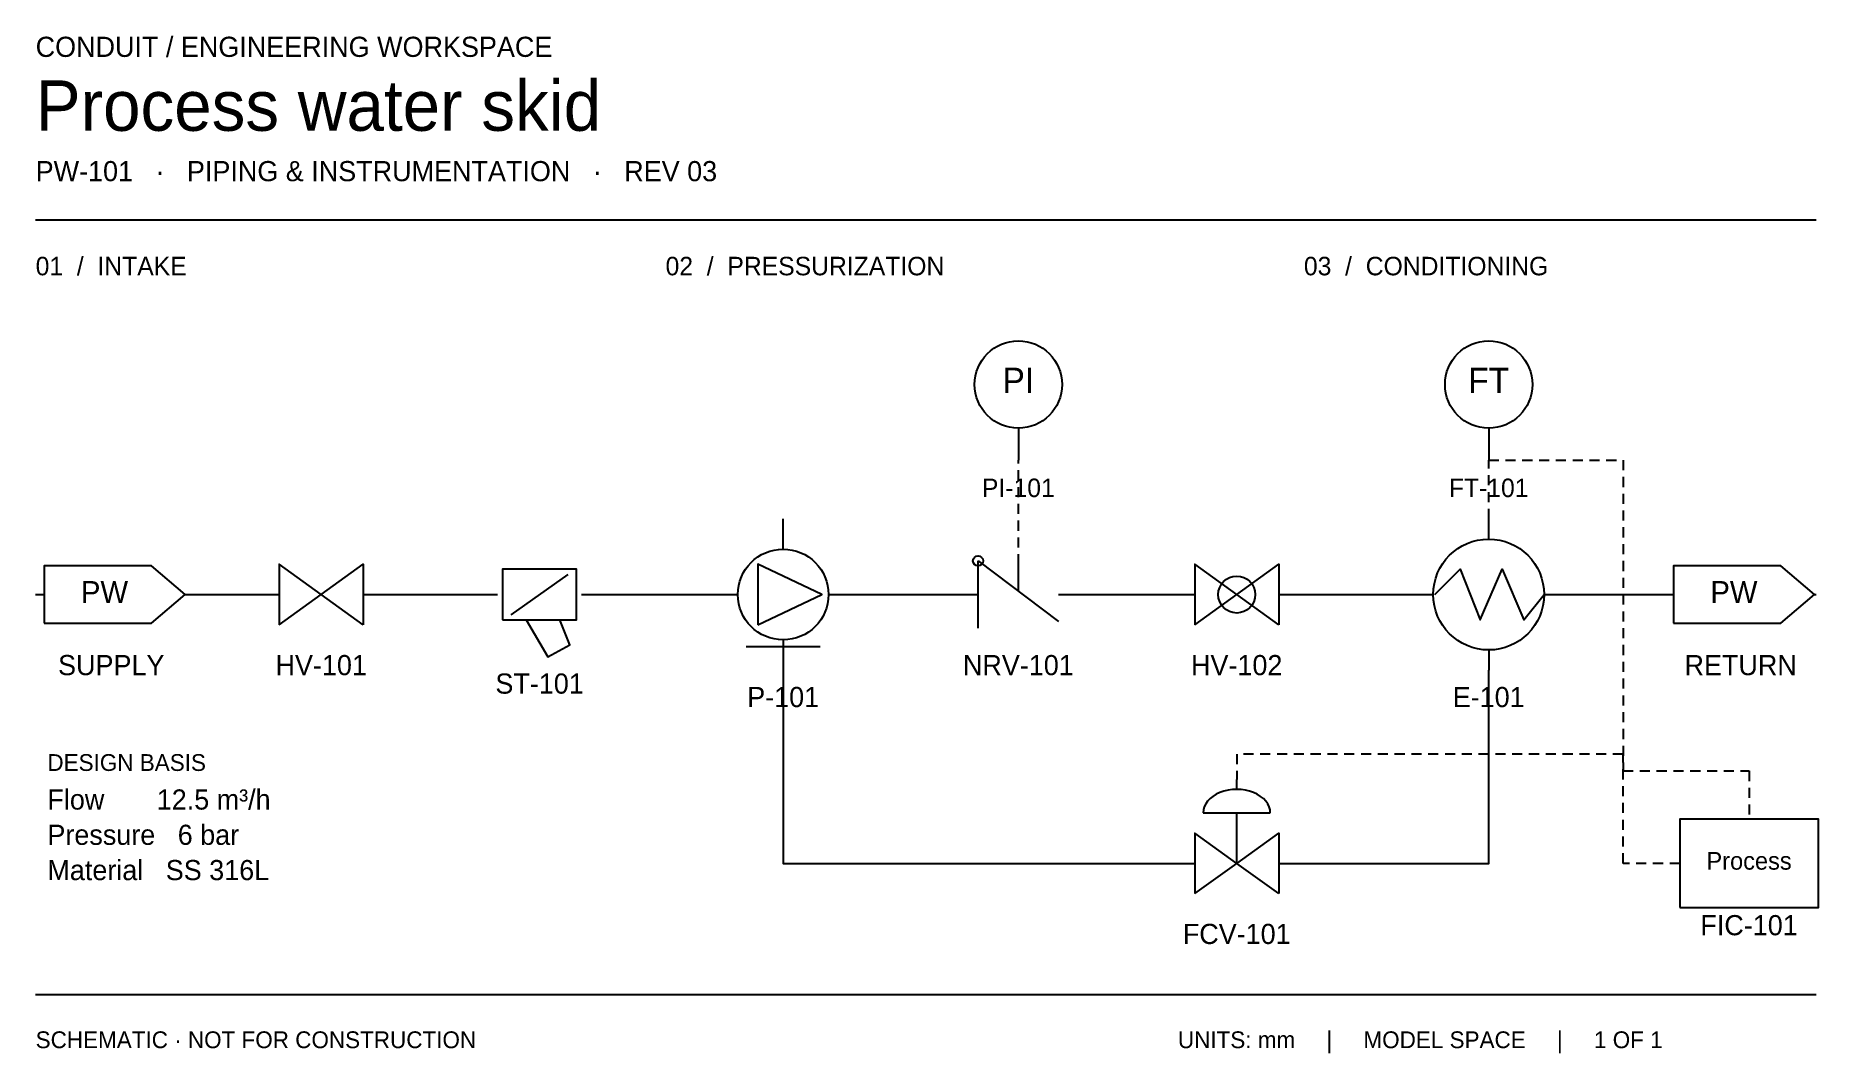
# Model space of a CAD drawing. Header units: millimetres. Extents: x 40 to 1101, y 57 to 663.
import ezdxf
from ezdxf.enums import TextEntityAlignment as Align

# ---------------------------------------------------------------- set-up
doc = ezdxf.new("R2010")
doc.units = ezdxf.units.MM
doc.linetypes.add('CC_DASH_6_4', pattern=[10, 6, -4])
doc.layers.get('0').update_dxf_attribs({"linetype": 'CONTINUOUS', "true_color": 0x344755})
for name, color, linetype, true_color in [('Annotations', 7, 'CONTINUOUS', 0x71808a), ('Equipment', 7, 'CONTINUOUS', 0x355463), ('Instruments', 7, 'CONTINUOUS', 0x9b7246), ('Process', 7, 'CONTINUOUS', 0x147c77)]:
    doc.layers.add(name, color=color, linetype=linetype, true_color=true_color)

# ---------------------------------------------------------------- blocks, each defined once
blk = doc.blocks.new('CC_OFFPAGE')
at = {"color": 0, "linetype": 'CONTINUOUS'}
for p, q in [((-45, 0), (-40, 0)), ((44, 0), (45, 0))]:
    blk.add_line(p, q, dxfattribs=at)
blk.add_lwpolyline([(-40, -17), (24, -17), (44, 0), (24, 17), (-40, 17)], close=True, dxfattribs=at)
blk.add_text('PW', height=13, dxfattribs=at).set_placement((-4, -5), align=Align.CENTER)
blk = doc.blocks.new('CC_GATE_VALVE')
at = {"color": 0, "linetype": 'CONTINUOUS'}
for p, q in [((-45, 0), (-25, 0)), ((25, 0), (45, 0))]:
    blk.add_line(p, q, dxfattribs=at)
for points in [[(-25, -18), (0, 0), (-25, 18)], [(25, -18), (0, 0), (25, 18)]]:
    blk.add_lwpolyline(points, close=True, dxfattribs=at)
blk = doc.blocks.new('CC_STRAINER')
at = {"color": 0, "linetype": 'CONTINUOUS'}
for p, q in [((-17, -12), (17, 12)), ((-45, 0), (-25, 0)), ((25, 0), (45, 0))]:
    blk.add_line(p, q, dxfattribs=at)
blk.add_lwpolyline([(-22, -15), (22, -15), (22, 15), (-22, 15)], close=True, dxfattribs=at)
blk.add_lwpolyline([(-8, -15), (5, -37), (18, -30), (12, -15)], dxfattribs=at)
blk = doc.blocks.new('CC_PUMP')
at = {"color": 0, "linetype": 'CONTINUOUS'}
for p, q in [((0, 27), (0, 45)), ((-45, 0), (-27, 0)), ((27, 0), (45, 0)), ((-22, -31), (22, -31)), ((0, -27), (0, -45))]:
    blk.add_line(p, q, dxfattribs=at)
blk.add_lwpolyline([(-15, -18), (23, 0), (-15, 18)], close=True, dxfattribs=at)
blk.add_circle((0, 0), 27, dxfattribs=at)
blk = doc.blocks.new('CC_CHECK_VALVE')
at = {"color": 0, "linetype": 'CONTINUOUS'}
for p, q in [((-24, -20), (-24, 20)), ((-24, 20), (24, -16)), ((0, 2), (0, 18)), ((-45, 0), (-24, 0)), ((24, 0), (45, 0))]:
    blk.add_line(p, q, dxfattribs=at)
blk.add_circle((-24, 20), 3, dxfattribs=at)
blk = doc.blocks.new('CC_BALL_VALVE')
at = {"color": 0, "linetype": 'CONTINUOUS'}
for p, q in [((-45, 0), (-25, 0)), ((25, 0), (45, 0))]:
    blk.add_line(p, q, dxfattribs=at)
for points in [[(-25, -18), (0, 0), (-25, 18)], [(25, -18), (0, 0), (25, 18)]]:
    blk.add_lwpolyline(points, close=True, dxfattribs=at)
blk.add_circle((0, 0), 11, dxfattribs=at)
blk = doc.blocks.new('CC_HEAT_EXCHANGER')
at = {"color": 0, "linetype": 'CONTINUOUS'}
for p, q in [((0, 33), (0, 45)), ((-45, 0), (-33, 0)), ((33, 0), (45, 0)), ((0, -33), (0, -45))]:
    blk.add_line(p, q, dxfattribs=at)
blk.add_lwpolyline([(-32, 0), (-17, 15), (-5, -15), (8, 15), (21, -15), (33, 0)], dxfattribs=at)
blk.add_circle((0, 0), 33, dxfattribs=at)
blk = doc.blocks.new('CC_PRESSURE_INDICATOR')
at = {"color": 0, "linetype": 'CONTINUOUS'}
blk.add_line((0, -26), (0, -45), dxfattribs=at)
blk.add_circle((0, 0), 26, dxfattribs=at)
blk.add_text('PI', height=15, dxfattribs=at).set_placement((0, -5), align=Align.CENTER)
blk = doc.blocks.new('CC_CONTROL_VALVE')
at = {"color": 0, "linetype": 'CONTINUOUS'}
for p, q in [((0, 44), (0, 50)), ((-20, 30), (20, 30)), ((0, 0), (0, 30)), ((-45, 0), (-25, 0)), ((25, 0), (45, 0))]:
    blk.add_line(p, q, dxfattribs=at)
for points in [[(-25, -18), (0, 0), (-25, 18)], [(25, -18), (0, 0), (25, 18)]]:
    blk.add_lwpolyline(points, close=True, dxfattribs=at)
blk.add_ellipse((0, 30), major_axis=(20, 0), ratio=0.7, start_param=0, end_param=3.141593, dxfattribs=at)
blk = doc.blocks.new('CC_FLOW_TRANSMITTER')
at = {"color": 0, "linetype": 'CONTINUOUS'}
blk.add_line((0, -26), (0, -45), dxfattribs=at)
blk.add_circle((0, 0), 26, dxfattribs=at)
blk.add_text('FT', height=15, dxfattribs=at).set_placement((0, -5), align=Align.CENTER)
blk = doc.blocks.new('CC_PROCESS')
at = {"color": 0, "linetype": 'CONTINUOUS'}
blk.add_lwpolyline([(-55, -35), (55, -35), (55, 35), (-55, 35)], close=True, dxfattribs=at)
blk.add_text('Process', height=14, dxfattribs=at).set_placement((0, -5), align=Align.CENTER)

msp = doc.modelspace()

# ---------------------------------------------------------------- linework, layer by layer
at = {"layer": 'Annotations', "color": 7, "true_color": 0xccd7db}
for p, q in [((40, 553), (1100, 553)), ((40, 92), (1100, 92))]:
    msp.add_line(p, q, dxfattribs=at)
at = {"layer": 'Instruments', "color": 7, "linetype": 'CC_DASH_6_4', "true_color": 0xaa7c4b}
for points in [[(625, 348), (625, 348), (625, 410)], [(905, 375), (905, 375), (905, 410)], [(905, 410), (985, 410), (985, 225), (1060, 225), (1060, 196.2)], [(1018.8, 170), (985, 170), (985, 235), (755, 235), (755, 220)]]:
    msp.add_lwpolyline(points, dxfattribs=at)
at = {"layer": 'Process', "color": 7, "true_color": 0x147c77}
for points in [[(130, 330), (165, 330), (165, 330)], [(255, 330), (295, 330), (295, 330)], [(385, 330), (440, 330), (440, 330)], [(530, 330), (580, 330), (580, 330)], [(670, 330), (710, 330), (710, 330)], [(800, 330), (860, 330), (860, 330)], [(950, 330), (1010, 330), (1010, 330)], [(485, 285), (485, 170), (710, 170), (710, 170)], [(800, 170), (905, 170), (905, 285)]]:
    msp.add_lwpolyline(points, dxfattribs=at)

# ---------------------------------------------------------------- block references
at = {"layer": 'Equipment'}
ref = msp.add_blockref('CC_PRESSURE_INDICATOR', (625, 455), dxfattribs=at)
ref.add_attrib('TAG', 'PI-101', dxfattribs={"height": 11}).set_placement((625, 388), align=Align.CENTER)
ref = msp.add_blockref('CC_FLOW_TRANSMITTER', (905, 455), dxfattribs=at)
ref.add_attrib('TAG', 'FT-101', dxfattribs={"height": 11}).set_placement((905, 388), align=Align.CENTER)
ref = msp.add_blockref('CC_PUMP', (485, 330), dxfattribs=at)
ref.add_attrib('TAG', 'P-101', dxfattribs={"height": 12}).set_placement((485, 263), align=Align.CENTER)
ref = msp.add_blockref('CC_HEAT_EXCHANGER', (905, 330), dxfattribs=at)
ref.add_attrib('TAG', 'E-101', dxfattribs={"height": 12}).set_placement((905, 263), align=Align.CENTER)
ref = msp.add_blockref('CC_CHECK_VALVE', (625, 330), dxfattribs=at)
ref.add_attrib('TAG', 'NRV-101', dxfattribs={"height": 12}).set_placement((625, 282), align=Align.CENTER)
ref = msp.add_blockref('CC_OFFPAGE', (85, 330), dxfattribs=at)
ref.add_attrib('TAG', 'SUPPLY', dxfattribs={"height": 12}).set_placement((85, 282), align=Align.CENTER)
ref = msp.add_blockref('CC_GATE_VALVE', (210, 330), dxfattribs=at)
ref.add_attrib('TAG', 'HV-101', dxfattribs={"height": 12}).set_placement((210, 282), align=Align.CENTER)
ref = msp.add_blockref('CC_STRAINER', (340, 330), dxfattribs=at)
ref.add_attrib('TAG', 'ST-101', dxfattribs={"height": 12}).set_placement((340, 271), align=Align.CENTER)
ref = msp.add_blockref('CC_BALL_VALVE', (755, 330), dxfattribs=at)
ref.add_attrib('TAG', 'HV-102', dxfattribs={"height": 12}).set_placement((755, 282), align=Align.CENTER)
ref = msp.add_blockref('CC_OFFPAGE', (1055, 330), dxfattribs=at)
ref.add_attrib('TAG', 'RETURN', dxfattribs={"height": 12}).set_placement((1055, 282), align=Align.CENTER)
ref = msp.add_blockref('CC_CONTROL_VALVE', (755, 170), dxfattribs=at)
ref.add_attrib('TAG', 'FCV-101', dxfattribs={"height": 12}).set_placement((755, 122), align=Align.CENTER)
at = {"layer": 'Instruments'}
ref = msp.add_blockref('CC_PROCESS', (1060, 170), dxfattribs=dict(at, xscale=0.75, yscale=0.75))
ref.add_attrib('TAG', 'FIC-101', dxfattribs={"height": 12}).set_placement((1060, 127.2), align=Align.CENTER)

# ---------------------------------------------------------------- texts
at = {"layer": 'Annotations', "color": 7, "true_color": 0x6d9693}
msp.add_text('CONDUIT / ENGINEERING WORKSPACE', height=12, dxfattribs=at).set_placement((40, 650))
at = {"layer": 'Annotations', "color": 7, "true_color": 0x304c58}
msp.add_text('Process water skid', height=30, dxfattribs=at).set_placement((40, 606))
at = {"layer": 'Annotations', "color": 7, "true_color": 0x849298}
for s, height, p in [('PW-101   ·   PIPING & INSTRUMENTATION   ·   REV 03', 12, (40, 576)), ('01  /  INTAKE', 11, (40, 520)), ('02  /  PRESSURIZATION', 11, (415, 520)), ('03  /  CONDITIONING', 11, (795, 520)), ('DESIGN BASIS', 10, (47, 225)), ('SCHEMATIC · NOT FOR CONSTRUCTION', 10, (40, 60)), ('UNITS: mm     |     MODEL SPACE     |     1 OF 1', 10, (720, 60))]:
    msp.add_text(s, height=height, dxfattribs=at).set_placement(p)
at = {"layer": 'Annotations', "color": 7, "true_color": 0x6a7e86}
for s, p in [('Flow       12.5 m³/h', (47, 202)), ('Pressure   6 bar', (47, 181)), ('Material   SS 316L', (47, 160))]:
    msp.add_text(s, height=12, dxfattribs=at).set_placement(p)

doc.saveas('drawing.dxf')
